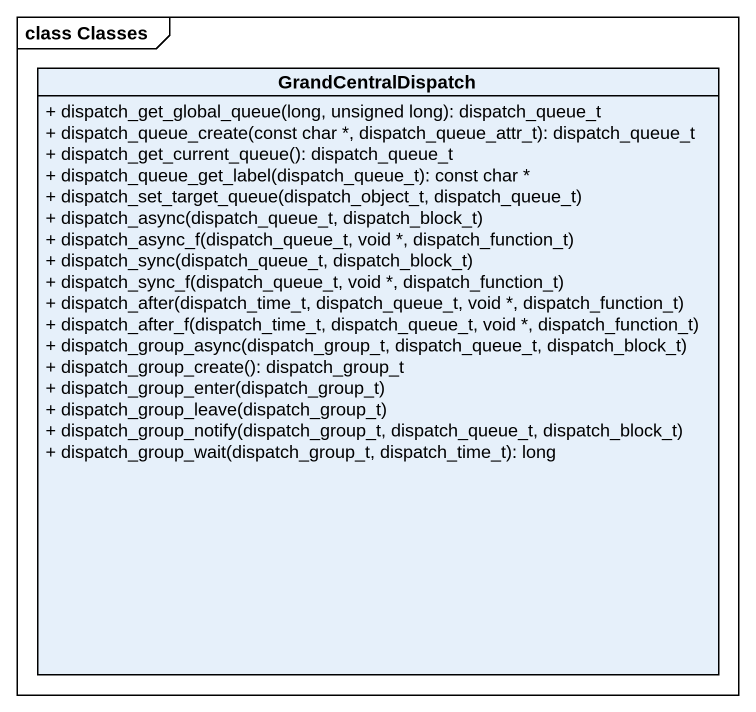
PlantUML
@startuml
mainframe class Classes
hide circle
hide empty members
skinparam classAttributeIconSize 0
class GrandCentralDispatch {
  + dispatch_get_global_queue(long, unsigned long): dispatch_queue_t
  + dispatch_queue_create(const char *, dispatch_queue_attr_t): dispatch_queue_t
  + dispatch_get_current_queue(): dispatch_queue_t
  + dispatch_queue_get_label(dispatch_queue_t): const char *
  + dispatch_set_target_queue(dispatch_object_t, dispatch_queue_t)
  + dispatch_async(dispatch_queue_t, dispatch_block_t)
  + dispatch_async_f(dispatch_queue_t, void *, dispatch_function_t)
  + dispatch_sync(dispatch_queue_t, dispatch_block_t)
  + dispatch_sync_f(dispatch_queue_t, void *, dispatch_function_t)
  + dispatch_after(dispatch_time_t, dispatch_queue_t, void *, dispatch_function_t)
  + dispatch_after_f(dispatch_time_t, dispatch_queue_t, void *, dispatch_function_t)
  + dispatch_group_async(dispatch_group_t, dispatch_queue_t, dispatch_block_t)
  + dispatch_group_create(): dispatch_group_t
  + dispatch_group_enter(dispatch_group_t)
  + dispatch_group_leave(dispatch_group_t)
  + dispatch_group_notify(dispatch_group_t, dispatch_queue_t, dispatch_block_t)
  + dispatch_group_wait(dispatch_group_t, dispatch_time_t): long
}
@enduml
